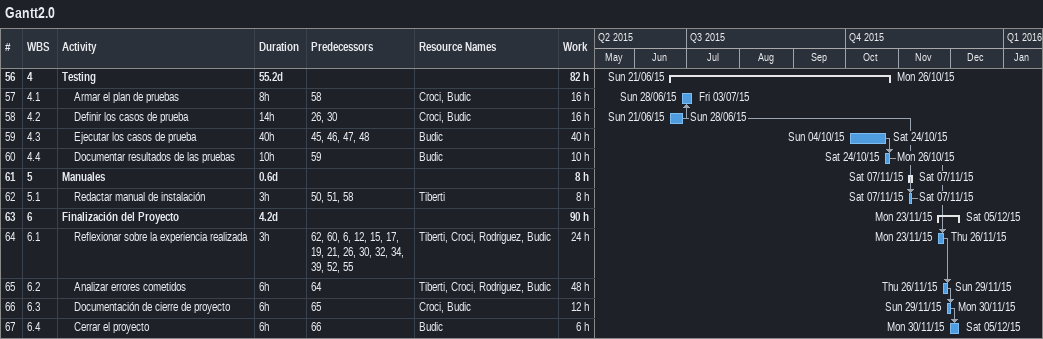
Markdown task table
Gantt2.0

| ID | WBS | Task | Duration | Start | Finish | Predecessors | Resources | Work (h) |
|---|---|---|---|---|---|---|---|---|
| 56 | 4 | **Testing** | 55.2d | 2015-06-21 | 2015-10-26 |  |  | 82 |
| 57 | 4.1 | Armar el plan de pruebas | 8h | 2015-06-28 | 2015-07-03 | 58 | Croci, Budic | 16 |
| 58 | 4.2 | Definir los casos de prueba | 14h | 2015-06-21 | 2015-06-28 | 26, 30 | Croci, Budic | 16 |
| 59 | 4.3 | Ejecutar los casos de prueba | 40h | 2015-10-04 | 2015-10-24 | 45, 46, 47, 48 | Budic | 40 |
| 60 | 4.4 | Documentar resultados de las pruebas | 10h | 2015-10-24 | 2015-10-26 | 59 | Budic | 10 |
| 61 | 5 | **Manuales** | 0.6d | 2015-11-07 | 2015-11-07 |  |  | 8 |
| 62 | 5.1 | Redactar manual de instalación | 3h | 2015-11-07 | 2015-11-07 | 50, 51, 58 | Tiberti | 8 |
| 63 | 6 | **Finalización del Proyecto** | 4.2d | 2015-11-23 | 2015-12-05 |  |  | 90 |
| 64 | 6.1 | Reflexionar sobre la experiencia realizada | 3h | 2015-11-23 | 2015-11-26 | 62, 60, 6, 12, 15, 17, 19, 21, 26, 30, 32, 34, 39, 52, 55 | Tiberti, Croci, Rodriguez, Budic | 24 |
| 65 | 6.2 | Analizar errores cometidos | 6h | 2015-11-26 | 2015-11-29 | 64 | Tiberti, Croci, Rodriguez, Budic | 48 |
| 66 | 6.3 | Documentación de cierre de proyecto | 6h | 2015-11-29 | 2015-11-30 | 65 | Croci, Budic | 12 |
| 67 | 6.4 | Cerrar el proyecto | 6h | 2015-11-30 | 2015-12-05 | 66 | Budic | 6 |
